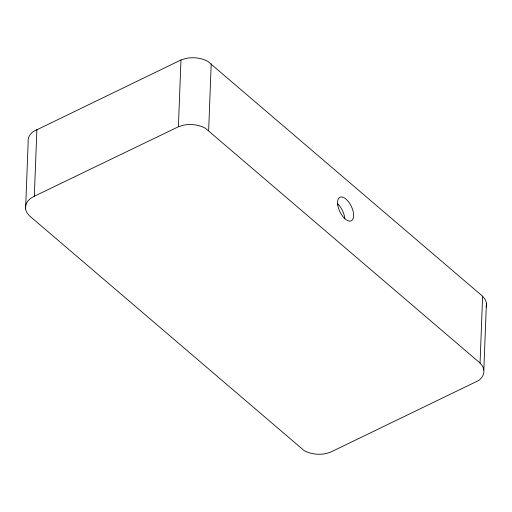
<?xml version="1.0" encoding="UTF-8"?>
<svg xmlns="http://www.w3.org/2000/svg" width="512" height="512" viewBox="0 0 512 512"><rect width="100%" height="100%" fill="white"/><g stroke="black" fill="none" stroke-linecap="round" stroke-linejoin="round"><path stroke-width="0.77" d="M25.6 208.838L28.166 142.054A22.502 14.586 2.2 0 1 33.312 131.514L180.973 59.974L185.76 58.458A22.502 14.586 2.2 0 1 207.923 61.453L482.611 296.256L485.12 299.418A22.502 14.586 2.2 0 1 486.157 306.963M34.323 196.237L178.406 126.758L183.194 125.242A22.502 14.586 2.2 0 1 205.357 128.237L480.051 363.04L482.554 366.202A22.502 14.586 2.2 0 1 478.688 380.486L330.426 452.218L326.24 453.542A22.502 14.586 2.2 0 1 304.077 450.547L29.389 215.744L26.88 212.582A22.502 14.586 2.2 0 1 30.746 198.298L34.323 196.237L36.89 129.459M178.406 126.758L180.973 59.974M208.646 130.63L211.213 63.853M480.051 363.04L482.611 296.256M483.834 369.946L486.4 303.162M337.69 203.821A13.069 6.304 64.3 0 1 344.787 218.816M337.779 204.979A13.069 6.304 64.3 0 0 351.027 220.928A13.069 6.304 64.3 0 0 348.07 201.21A13.069 6.304 64.3 0 0 337.779 204.979"/></g></svg>
